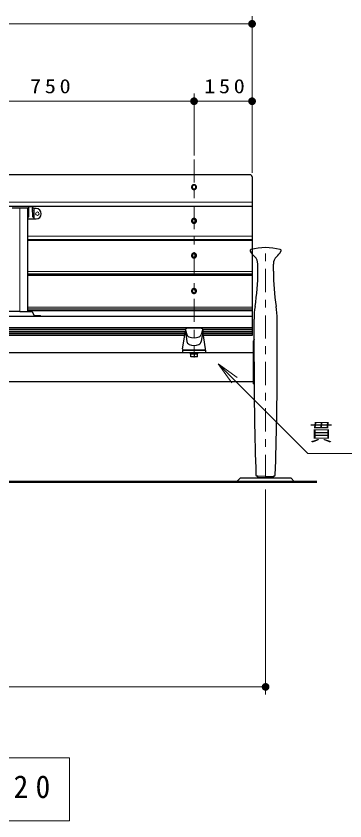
# Model space of a CAD drawing. Units: millimetres on the paper, scale 1:20. Extents: x -385 to 0, y 0 to 267.
# Drawn here: x -243.9 to -201.4, y 72.6 to 176.6 of the extents above; entities that cross this region are included whole.
import ezdxf

# ---------------------------------------------------------------- set-up
doc = ezdxf.new("R2010")
doc.units = ezdxf.units.MM
doc.linetypes.add('USER2', pattern=[6, 3, -1, 1, -1])
doc.layers.add('1_20', color=7, linetype='Continuous', lineweight=25)
doc.styles.add('ＭＳ ゴシック', font='')
doc.styles.get('ＭＳ ゴシック').set_extended_font_data('MS Gothic')

# ---------------------------------------------------------------- blocks, each defined once
blk = doc.blocks.new('filled_dot')
at = {"color": 0, "linetype": 'Continuous', "lineweight": -2, "const_width": 1.25}
blk.add_lwpolyline([(-0.625, 0, 1), (0.625, 0, 1)], format="xyb", close=True, dxfattribs=at)

msp = doc.modelspace()

# ---------------------------------------------------------------- linework, layer by layer
at = {"layer": '1_20', "lineweight": 13}
for p, q in [((-213.425, 156.35), (-213.425, 176.6)), ((-303.425, 175.6), (-213.425, 175.6)), ((-220.925, 158.583), (-220.925, 166.6)), ((-258.425, 165.6), (-220.925, 165.6)), ((-220.925, 165.6), (-213.425, 165.6)), ((-213.425, 152.572), (-303.425, 152.572)), ((-213.425, 148.156), (-242.425, 148.156)), ((-213.425, 143.625), (-242.425, 143.625)), ((-213.425, 139.006), (-242.425, 139.006)), ((-222.05, 136.092), (-257.3, 136.092)), ((-222.058, 135.843), (-257.3, 135.843)), ((-222.099, 135.595), (-257.251, 135.595)), ((-213.425, 136.092), (-219.8, 136.092)), ((-213.425, 135.843), (-219.791, 135.843)), ((-213.425, 135.595), (-219.751, 135.595)), ((-217.822, 131.688), (-215.702, 129.566)), ((-217.822, 131.688), (-215.348, 129.919)), ((-216.055, 129.212), (-217.822, 131.688)), ((-211.675, 115.44), (-211.675, 88.94)), ((-211.675, 89.94), (-305.175, 89.94)), ((-237.025, 80.759), (-279.825, 80.759)), ((-237.025, 72.626), (-237.025, 80.759)), ((-279.825, 72.626), (-237.025, 72.626))]:
    msp.add_line(p, q, dxfattribs=at)
at = {"layer": '1_20', "linetype": 'USER2', "lineweight": 13}
for p, q in [((-220.925, 158.083), (-220.925, 132.51)), ((-211.675, 116.94), (-211.675, 146.824))]:
    msp.add_line(p, q, dxfattribs=at)
at = {"layer": '1_20'}
for p, q in [((-213.675, 156.1), (-303.175, 156.1)), ((-213.425, 155.85), (-213.425, 135.328)), ((-213.425, 151.994), (-303.425, 151.994)), ((-213.425, 147.674), (-242.425, 147.674)), ((-213.425, 147.59), (-242.425, 147.59)), ((-213.425, 143.245), (-242.425, 143.245)), ((-213.425, 143.077), (-242.425, 143.077)), ((-213.425, 138.729), (-242.425, 138.729)), ((-213.425, 138.522), (-242.425, 138.522)), ((-213.425, 137.787), (-303.425, 137.787)), ((-213.425, 136.34), (-303.425, 136.34)), ((-222.05, 136.118), (-257.3, 136.118)), ((-222.054, 135.869), (-257.3, 135.869)), ((-222.095, 135.621), (-257.255, 135.621)), ((-222.135, 135.372), (-257.214, 135.372)), ((-222.143, 135.328), (-257.207, 135.328)), ((-213.425, 136.118), (-219.8, 136.118)), ((-213.425, 135.869), (-219.795, 135.869)), ((-213.425, 135.621), (-219.755, 135.621)), ((-213.425, 135.372), (-219.714, 135.372)), ((-213.425, 135.328), (-219.707, 135.328)), ((-303.625, 133.14), (-213.225, 133.14)), ((-222.425, 133.44), (-222.425, 133.14)), ((-222.425, 133.44), (-219.425, 133.44)), ((-221.45, 133.14), (-221.45, 133.04)), ((-221.45, 133.14), (-220.4, 133.14)), ((-220.4, 133.04), (-220.4, 133.14)), ((-219.425, 133.44), (-219.425, 133.14)), ((-221.45, 133.04), (-220.4, 133.04)), ((-220.465, 133.04), (-221.385, 133.04)), ((-221.385, 132.915), (-221.385, 133.04)), ((-220.465, 132.915), (-221.385, 132.915)), ((-221.35, 132.595), (-221.35, 132.915)), ((-220.5, 132.595), (-221.35, 132.595)), ((-220.962, 132.915), (-220.928, 133.04)), ((-220.925, 132.915), (-220.925, 132.595)), ((-220.922, 132.915), (-220.888, 133.04)), ((-220.5, 132.595), (-220.5, 132.915)), ((-220.465, 132.915), (-220.465, 133.04)), ((-303.625, 129.39), (-213.225, 129.39)), ((-213.225, 129.09), (-213.162, 129.09)), ((-214.925, 116.94), (-215.425, 116.44)), ((-214.925, 116.94), (-208.425, 116.94)), ((-210.675, 116.94), (-212.675, 116.94)), ((-208.425, 116.94), (-207.925, 116.44))]:
    msp.add_line(p, q, dxfattribs=at)
at = {"layer": '1_20', "color": 2}
for p, q in [((-244.425, 151.817), (-242.425, 151.817)), ((-242.425, 138.432), (-242.425, 151.817)), ((-242.329, 151.893), (-242.329, 150.651)), ((-242.229, 151.993), (-241.872, 151.993)), ((-241.789, 151.418), (-241.789, 151.835)), ((-241.687, 151.756), (-241.783, 151.94)), ((-241.35, 151.743), (-241.664, 151.743)), ((-241.593, 150.505), (-241.593, 151.642)), ((-242.425, 150.601), (-242.379, 150.601)), ((-242.425, 150.393), (-241.35, 150.393)), ((-243.425, 138.432), (-244.969, 138.432)), ((-243.425, 138.432), (-241.881, 138.432)), ((-241.787, 138.368), (-241.606, 137.889)), ((-240.785, 137.857), (-241.559, 137.857))]:
    msp.add_line(p, q, dxfattribs=at)
at = {"layer": '1_20', "color": 2, "lineweight": 13}
msp.add_line((-243.425, 138.432), (-243.425, 151.817), dxfattribs=at)
at = {"layer": '1_20', "color": 4}
for p, q in [((-212.675, 143.648), (-212.675, 144.572)), ((-210.675, 143.648), (-210.675, 144.572)), ((-213.175, 131.94), (-213.175, 137.433)), ((-210.175, 131.94), (-210.175, 137.433)), ((-211.675, 117.115), (-212.783, 117.173)), ((-212.675, 116.94), (-212.675, 117.073)), ((-211.675, 117.115), (-210.567, 117.173)), ((-210.675, 116.94), (-210.675, 117.073))]:
    msp.add_line(p, q, dxfattribs=at)
at = {"layer": '1_20', "color": 190}
for p, q in [((-222.423, 133.614), (-222.05, 135.896)), ((-222.05, 136.11), (-222.05, 135.896)), ((-222.05, 135.896), (-221.856, 134.571)), ((-222.022, 136.01), (-221.86, 135.473)), ((-219.8, 135.896), (-219.994, 134.571)), ((-219.827, 136.01), (-219.99, 135.473)), ((-219.8, 136.11), (-219.8, 135.896)), ((-219.427, 133.614), (-219.8, 135.896)), ((-219.575, 133.44), (-222.275, 133.44))]:
    msp.add_line(p, q, dxfattribs=at)
at = {"layer": '1_20', "color": 131}
msp.add_line((-213.225, 129.09), (-213.225, 134.64), dxfattribs=at)
at = {"layer": '1_20', "lineweight": 50}
msp.add_line((-301.425, 116.44), (-205.051, 116.44), dxfattribs=at)
at = {"layer": '1_20', "color": 4}
for points in [[(-221.25, 154.5), (-221.249, 154.473), (-221.245, 154.446), (-221.239, 154.42), (-221.23, 154.394), (-221.219, 154.369), (-221.206, 154.345), (-221.191, 154.323), (-221.174, 154.301), (-221.155, 154.281), (-221.134, 154.263), (-221.111, 154.247), (-221.087, 154.232), (-221.062, 154.22), (-221.036, 154.209), (-221.009, 154.201), (-220.981, 154.195), (-220.953, 154.192), (-220.925, 154.191), (-220.896, 154.192), (-220.868, 154.195), (-220.841, 154.201), (-220.814, 154.209), (-220.787, 154.22), (-220.762, 154.232), (-220.738, 154.247), (-220.716, 154.263), (-220.695, 154.281), (-220.676, 154.301), (-220.659, 154.323), (-220.643, 154.345), (-220.63, 154.369), (-220.619, 154.394), (-220.611, 154.42), (-220.605, 154.446), (-220.601, 154.473), (-220.6, 154.5), (-220.601, 154.527), (-220.605, 154.554), (-220.611, 154.58), (-220.619, 154.606), (-220.63, 154.63), (-220.643, 154.654), (-220.659, 154.677), (-220.676, 154.699), (-220.695, 154.718), (-220.716, 154.737), (-220.738, 154.753), (-220.762, 154.768), (-220.787, 154.78), (-220.814, 154.79), (-220.841, 154.798), (-220.868, 154.804), (-220.896, 154.808), (-220.925, 154.809), (-220.953, 154.808), (-220.981, 154.804), (-221.009, 154.798), (-221.036, 154.79), (-221.062, 154.78), (-221.087, 154.768), (-221.111, 154.753), (-221.134, 154.737), (-221.155, 154.718), (-221.174, 154.699), (-221.191, 154.677), (-221.206, 154.654), (-221.219, 154.63), (-221.23, 154.606), (-221.239, 154.58), (-221.245, 154.554), (-221.249, 154.527)], [(-221.175, 154.515), (-221.174, 154.495), (-221.171, 154.474), (-221.166, 154.454), (-221.16, 154.434), (-221.151, 154.415), (-221.141, 154.396), (-221.13, 154.379), (-221.116, 154.362), (-221.102, 154.347), (-221.085, 154.333), (-221.068, 154.321), (-221.05, 154.309), (-221.03, 154.3), (-221.01, 154.292), (-220.989, 154.286), (-220.968, 154.281), (-220.947, 154.278), (-220.925, 154.278), (-220.903, 154.278), (-220.881, 154.281), (-220.86, 154.286), (-220.839, 154.292), (-220.819, 154.3), (-220.8, 154.309), (-220.781, 154.321), (-220.764, 154.333), (-220.748, 154.347), (-220.733, 154.362), (-220.72, 154.379), (-220.708, 154.396), (-220.698, 154.415), (-220.69, 154.434), (-220.683, 154.454), (-220.679, 154.474), (-220.676, 154.495), (-220.675, 154.515), (-220.676, 154.536), (-220.679, 154.557), (-220.683, 154.577), (-220.69, 154.597), (-220.698, 154.616), (-220.708, 154.634), (-220.72, 154.652), (-220.733, 154.668), (-220.748, 154.683), (-220.764, 154.697), (-220.781, 154.71), (-220.8, 154.721), (-220.819, 154.731), (-220.839, 154.739), (-220.86, 154.745), (-220.881, 154.749), (-220.903, 154.752), (-220.925, 154.753), (-220.947, 154.752), (-220.968, 154.749), (-220.989, 154.745), (-221.01, 154.739), (-221.03, 154.731), (-221.05, 154.721), (-221.068, 154.71), (-221.085, 154.697), (-221.102, 154.683), (-221.116, 154.668), (-221.13, 154.652), (-221.141, 154.634), (-221.151, 154.616), (-221.16, 154.597), (-221.166, 154.577), (-221.171, 154.557), (-221.174, 154.536)], [(-221.25, 150.147), (-221.249, 150.12), (-221.245, 150.093), (-221.239, 150.067), (-221.23, 150.041), (-221.219, 150.016), (-221.206, 149.992), (-221.191, 149.969), (-221.174, 149.948), (-221.155, 149.928), (-221.134, 149.91), (-221.111, 149.893), (-221.087, 149.879), (-221.062, 149.867), (-221.036, 149.856), (-221.009, 149.848), (-220.981, 149.842), (-220.953, 149.839), (-220.925, 149.838), (-220.896, 149.839), (-220.868, 149.842), (-220.841, 149.848), (-220.814, 149.856), (-220.787, 149.867), (-220.762, 149.879), (-220.738, 149.893), (-220.716, 149.91), (-220.695, 149.928), (-220.676, 149.948), (-220.659, 149.969), (-220.643, 149.992), (-220.63, 150.016), (-220.619, 150.041), (-220.611, 150.067), (-220.605, 150.093), (-220.601, 150.12), (-220.6, 150.147), (-220.601, 150.174), (-220.605, 150.2), (-220.611, 150.227), (-220.619, 150.252), (-220.63, 150.277), (-220.643, 150.301), (-220.659, 150.324), (-220.676, 150.345), (-220.695, 150.365), (-220.716, 150.383), (-220.738, 150.4), (-220.762, 150.414), (-220.787, 150.427), (-220.814, 150.437), (-220.841, 150.445), (-220.868, 150.451), (-220.896, 150.455), (-220.925, 150.456), (-220.953, 150.455), (-220.981, 150.451), (-221.009, 150.445), (-221.036, 150.437), (-221.062, 150.427), (-221.087, 150.414), (-221.111, 150.4), (-221.134, 150.383), (-221.155, 150.365), (-221.174, 150.345), (-221.191, 150.324), (-221.206, 150.301), (-221.219, 150.277), (-221.23, 150.252), (-221.239, 150.227), (-221.245, 150.2), (-221.249, 150.174)], [(-221.175, 150.162), (-221.174, 150.141), (-221.171, 150.121), (-221.166, 150.101), (-221.16, 150.081), (-221.151, 150.062), (-221.141, 150.043), (-221.13, 150.026), (-221.116, 150.009), (-221.102, 149.994), (-221.085, 149.98), (-221.068, 149.967), (-221.05, 149.956), (-221.03, 149.947), (-221.01, 149.939), (-220.989, 149.932), (-220.968, 149.928), (-220.947, 149.925), (-220.925, 149.924), (-220.903, 149.925), (-220.881, 149.928), (-220.86, 149.932), (-220.839, 149.939), (-220.819, 149.947), (-220.8, 149.956), (-220.781, 149.967), (-220.764, 149.98), (-220.748, 149.994), (-220.733, 150.009), (-220.72, 150.026), (-220.708, 150.043), (-220.698, 150.062), (-220.69, 150.081), (-220.683, 150.101), (-220.679, 150.121), (-220.676, 150.141), (-220.675, 150.162), (-220.676, 150.183), (-220.679, 150.203), (-220.683, 150.224), (-220.69, 150.243), (-220.698, 150.263), (-220.708, 150.281), (-220.72, 150.299), (-220.733, 150.315), (-220.748, 150.33), (-220.764, 150.344), (-220.781, 150.357), (-220.8, 150.368), (-220.819, 150.378), (-220.839, 150.386), (-220.86, 150.392), (-220.881, 150.396), (-220.903, 150.399), (-220.925, 150.4), (-220.947, 150.399), (-220.968, 150.396), (-220.989, 150.392), (-221.01, 150.386), (-221.03, 150.378), (-221.05, 150.368), (-221.068, 150.357), (-221.085, 150.344), (-221.102, 150.33), (-221.116, 150.315), (-221.13, 150.299), (-221.141, 150.281), (-221.151, 150.263), (-221.16, 150.243), (-221.166, 150.224), (-221.171, 150.203), (-221.174, 150.183)], [(-221.25, 145.667), (-221.249, 145.64), (-221.245, 145.613), (-221.239, 145.587), (-221.23, 145.561), (-221.219, 145.536), (-221.206, 145.512), (-221.191, 145.489), (-221.174, 145.468), (-221.155, 145.448), (-221.134, 145.43), (-221.111, 145.414), (-221.087, 145.399), (-221.062, 145.387), (-221.036, 145.376), (-221.009, 145.368), (-220.981, 145.362), (-220.953, 145.359), (-220.925, 145.358), (-220.896, 145.359), (-220.868, 145.362), (-220.841, 145.368), (-220.814, 145.376), (-220.787, 145.387), (-220.762, 145.399), (-220.738, 145.414), (-220.716, 145.43), (-220.695, 145.448), (-220.676, 145.468), (-220.659, 145.489), (-220.643, 145.512), (-220.63, 145.536), (-220.619, 145.561), (-220.611, 145.587), (-220.605, 145.613), (-220.601, 145.64), (-220.6, 145.667), (-220.601, 145.694), (-220.605, 145.72), (-220.611, 145.747), (-220.619, 145.772), (-220.63, 145.797), (-220.643, 145.821), (-220.659, 145.844), (-220.676, 145.865), (-220.695, 145.885), (-220.716, 145.904), (-220.738, 145.92), (-220.762, 145.934), (-220.787, 145.947), (-220.814, 145.957), (-220.841, 145.965), (-220.868, 145.971), (-220.896, 145.975), (-220.925, 145.976), (-220.953, 145.975), (-220.981, 145.971), (-221.009, 145.965), (-221.036, 145.957), (-221.062, 145.947), (-221.087, 145.934), (-221.111, 145.92), (-221.134, 145.904), (-221.155, 145.885), (-221.174, 145.865), (-221.191, 145.844), (-221.206, 145.821), (-221.219, 145.797), (-221.23, 145.772), (-221.239, 145.747), (-221.245, 145.72), (-221.249, 145.694)], [(-221.175, 145.682), (-221.174, 145.661), (-221.171, 145.641), (-221.166, 145.621), (-221.16, 145.601), (-221.151, 145.582), (-221.141, 145.563), (-221.13, 145.546), (-221.116, 145.529), (-221.102, 145.514), (-221.085, 145.5), (-221.068, 145.487), (-221.05, 145.476), (-221.03, 145.467), (-221.01, 145.459), (-220.989, 145.453), (-220.968, 145.448), (-220.947, 145.445), (-220.925, 145.444), (-220.903, 145.445), (-220.881, 145.448), (-220.86, 145.453), (-220.839, 145.459), (-220.819, 145.467), (-220.8, 145.476), (-220.781, 145.487), (-220.764, 145.5), (-220.748, 145.514), (-220.733, 145.529), (-220.72, 145.546), (-220.708, 145.563), (-220.698, 145.582), (-220.69, 145.601), (-220.683, 145.621), (-220.679, 145.641), (-220.676, 145.661), (-220.675, 145.682), (-220.676, 145.703), (-220.679, 145.724), (-220.683, 145.744), (-220.69, 145.764), (-220.698, 145.783), (-220.708, 145.801), (-220.72, 145.819), (-220.733, 145.835), (-220.748, 145.85), (-220.764, 145.864), (-220.781, 145.877), (-220.8, 145.888), (-220.819, 145.898), (-220.839, 145.906), (-220.86, 145.912), (-220.881, 145.916), (-220.903, 145.919), (-220.925, 145.92), (-220.947, 145.919), (-220.968, 145.916), (-220.989, 145.912), (-221.01, 145.906), (-221.03, 145.898), (-221.05, 145.888), (-221.068, 145.877), (-221.085, 145.864), (-221.102, 145.85), (-221.116, 145.835), (-221.13, 145.819), (-221.141, 145.801), (-221.151, 145.783), (-221.16, 145.764), (-221.166, 145.744), (-221.171, 145.724), (-221.174, 145.703)], [(-221.25, 141.086), (-221.249, 141.06), (-221.245, 141.033), (-221.239, 141.006), (-221.23, 140.981), (-221.219, 140.956), (-221.206, 140.932), (-221.191, 140.909), (-221.174, 140.888), (-221.155, 140.868), (-221.134, 140.85), (-221.111, 140.833), (-221.087, 140.819), (-221.062, 140.806), (-221.036, 140.796), (-221.009, 140.788), (-220.981, 140.782), (-220.953, 140.779), (-220.925, 140.777), (-220.896, 140.779), (-220.868, 140.782), (-220.841, 140.788), (-220.814, 140.796), (-220.787, 140.806), (-220.762, 140.819), (-220.738, 140.833), (-220.716, 140.85), (-220.695, 140.868), (-220.676, 140.888), (-220.659, 140.909), (-220.643, 140.932), (-220.63, 140.956), (-220.619, 140.981), (-220.611, 141.006), (-220.605, 141.033), (-220.601, 141.06), (-220.6, 141.086), (-220.601, 141.113), (-220.605, 141.14), (-220.611, 141.166), (-220.619, 141.192), (-220.63, 141.217), (-220.643, 141.241), (-220.659, 141.264), (-220.676, 141.285), (-220.695, 141.305), (-220.716, 141.323), (-220.738, 141.34), (-220.762, 141.354), (-220.787, 141.367), (-220.814, 141.377), (-220.841, 141.385), (-220.868, 141.391), (-220.896, 141.394), (-220.925, 141.396), (-220.953, 141.394), (-220.981, 141.391), (-221.009, 141.385), (-221.036, 141.377), (-221.062, 141.367), (-221.087, 141.354), (-221.111, 141.34), (-221.134, 141.323), (-221.155, 141.305), (-221.174, 141.285), (-221.191, 141.264), (-221.206, 141.241), (-221.219, 141.217), (-221.23, 141.192), (-221.239, 141.166), (-221.245, 141.14), (-221.249, 141.113)], [(-221.175, 141.102), (-221.174, 141.081), (-221.171, 141.061), (-221.166, 141.04), (-221.16, 141.021), (-221.151, 141.001), (-221.141, 140.983), (-221.13, 140.966), (-221.116, 140.949), (-221.102, 140.934), (-221.085, 140.92), (-221.068, 140.907), (-221.05, 140.896), (-221.03, 140.886), (-221.01, 140.879), (-220.989, 140.872), (-220.968, 140.868), (-220.947, 140.865), (-220.925, 140.864), (-220.903, 140.865), (-220.881, 140.868), (-220.86, 140.872), (-220.839, 140.879), (-220.819, 140.886), (-220.8, 140.896), (-220.781, 140.907), (-220.764, 140.92), (-220.748, 140.934), (-220.733, 140.949), (-220.72, 140.966), (-220.708, 140.983), (-220.698, 141.001), (-220.69, 141.021), (-220.683, 141.04), (-220.679, 141.061), (-220.676, 141.081), (-220.675, 141.102), (-220.676, 141.123), (-220.679, 141.143), (-220.683, 141.163), (-220.69, 141.183), (-220.698, 141.202), (-220.708, 141.221), (-220.72, 141.238), (-220.733, 141.255), (-220.748, 141.27), (-220.764, 141.284), (-220.781, 141.297), (-220.8, 141.308), (-220.819, 141.317), (-220.839, 141.325), (-220.86, 141.332), (-220.881, 141.336), (-220.903, 141.339), (-220.925, 141.34), (-220.947, 141.339), (-220.968, 141.336), (-220.989, 141.332), (-221.01, 141.325), (-221.03, 141.317), (-221.05, 141.308), (-221.068, 141.297), (-221.085, 141.284), (-221.102, 141.27), (-221.116, 141.255), (-221.13, 141.238), (-221.141, 141.221), (-221.151, 141.202), (-221.16, 141.183), (-221.166, 141.163), (-221.171, 141.143), (-221.174, 141.123)]]:
    msp.add_lwpolyline(points, close=True, dxfattribs=at)
at = {"layer": '1_20', "color": 2}
msp.add_lwpolyline([(-241.593, 150.505), (-241.63, 150.523), (-241.665, 150.546), (-241.695, 150.573), (-241.72, 150.606), (-241.738, 150.642), (-241.75, 150.684), (-241.758, 150.733), (-241.763, 150.789), (-241.768, 150.858), (-241.773, 150.934), (-241.776, 151.014), (-241.779, 151.095), (-241.782, 151.176), (-241.784, 151.251), (-241.786, 151.32), (-241.787, 151.378), (-241.788, 151.424), (-241.788, 151.453), (-241.789, 151.464), (-241.789, 151.453), (-241.789, 151.418)], dxfattribs=at)
at = {"layer": '1_20', "lineweight": 13}
msp.add_lwpolyline([(-217.822, 131.688), (-206.226, 120.087), (-166.988, 120.087)], dxfattribs=at)
at = {"layer": '1_20', "color": 2, "lineweight": 13}
msp.add_circle((-241.175, 151.068), 0.225, dxfattribs=at)
at = {"layer": '1_20'}
msp.add_arc((-213.675, 155.85), 0.25, 0, 90, dxfattribs=at)
at = {"layer": '1_20', "color": 2}
for centre, radius, start, end in [((-242.229, 151.893), 0.1, 90, 180), ((-241.872, 151.893), 0.1, 27.86749, 90), ((-241.664, 151.768), 0.025, 207.86749, 270), ((-241.35, 151.068), 0.675, 270, 90), ((-242.379, 150.651), 0.05, 270, 0.00001), ((-241.881, 138.332), 0.1, 20.79686, 90), ((-241.559, 137.907), 0.05, 200.79686, 270), ((-240.785, 137.757), 0.1, 17.66209, 90)]:
    msp.add_arc(centre, radius, start, end, dxfattribs=at)
at = {"layer": '1_20', "color": 4}
for centre, radius, start, end in [((-211.675, 139.57), 7.12, 74.6079, 105.3921), ((-213.525, 146.29), 0.15, 105.3921, 213.20587), ((-211.231, 147.558), 2.771, 208.93513, 227.92204), ((-212.118, 147.558), 2.771, 312.07795, 331.06487), ((-209.825, 146.29), 0.15, 326.79413, 74.6079), ((-213.928, 144.572), 1.253, 0, 47.92204), ((-209.422, 144.572), 1.253, 132.07796, 180), ((-241.13, 143.648), 28.456, 350.79971, 0), ((-182.219, 143.648), 28.456, 180, 189.2003), ((-202.764, 137.433), 10.411, 170.7997, 180), ((-220.586, 137.433), 10.411, 0, 9.2003), ((214.422, 131.94), 427.597, 180, 181.95969), ((-637.772, 131.94), 427.597, 358.04031, 0), ((-212.775, 117.323), 0.15, 181.95969, 267), ((-212.775, 117.073), 0.1, 0, 87), ((-210.575, 117.073), 0.1, 93, 180), ((-210.575, 117.323), 0.15, 273, 358.04031)]:
    msp.add_arc(centre, radius, start, end, dxfattribs=at)
at = {"layer": '1_20', "color": 190}
for centre, radius, start, end in [((-221.9, 136.11), 0.15, 91.62387, 180), ((-220.925, 101.718), 34.556, 88.37613, 91.62387), ((-219.95, 136.11), 0.15, 0, 88.37613), ((-221.381, 135.618), 0.5, 196.80373, 246.74202), ((-220.468, 135.618), 0.5, 293.25798, 343.19626), ((-221.361, 134.644), 0.5, 188.33609, 247.83332), ((-220.925, 136.68), 1.656, 246.74202, 293.25798), ((-220.925, 135.715), 1.656, 247.83332, 292.16668), ((-220.489, 134.644), 0.5, 292.16668, 351.66391), ((-222.275, 133.59), 0.15, 170.7133, 270), ((-219.575, 133.59), 0.15, 270, 9.2867)]:
    msp.add_arc(centre, radius, start, end, dxfattribs=at)
at = {"layer": '1_20', "color": 131}
msp.add_arc((-212.775, 134.64), 0.45, 152.73396, 180, dxfattribs=at)

# ---------------------------------------------------------------- block references
at = {"layer": '1_20', "lineweight": 13, "xscale": 0.4, "yscale": 0.4, "rotation": 180}
for p in [(-213.425, 175.6), (-220.925, 165.6), (-213.425, 165.6), (-211.675, 89.94)]:
    msp.add_blockref('filled_dot', p, dxfattribs=at)
at = {"layer": '1_20', "lineweight": 13, "xscale": 0.4, "yscale": 0.4}
msp.add_blockref('filled_dot', (-220.925, 165.6), dxfattribs=at)

# ---------------------------------------------------------------- texts
at = {"layer": '1_20', "style": 'ＭＳ ゴシック'}
for s, insert, char_height, attachment_point in [('\\T1.33;\\W1.15;750', (-239.26, 166.6), 1.833, 8), ('\\T1.33;\\W1.15;150', (-216.754, 166.6), 1.833, 8), ('\\T1.5;貫：□-75×45×3.2', (-205.988, 122.737), 2.199, 4), ('\\T1.5;\\W0.95;立面図\u3000S=1/20', (-278.425, 76.693), 2.933, 4)]:
    msp.add_mtext(s, dxfattribs=dict(at, insert=insert, char_height=char_height, attachment_point=attachment_point))

doc.saveas('drawing.dxf')
